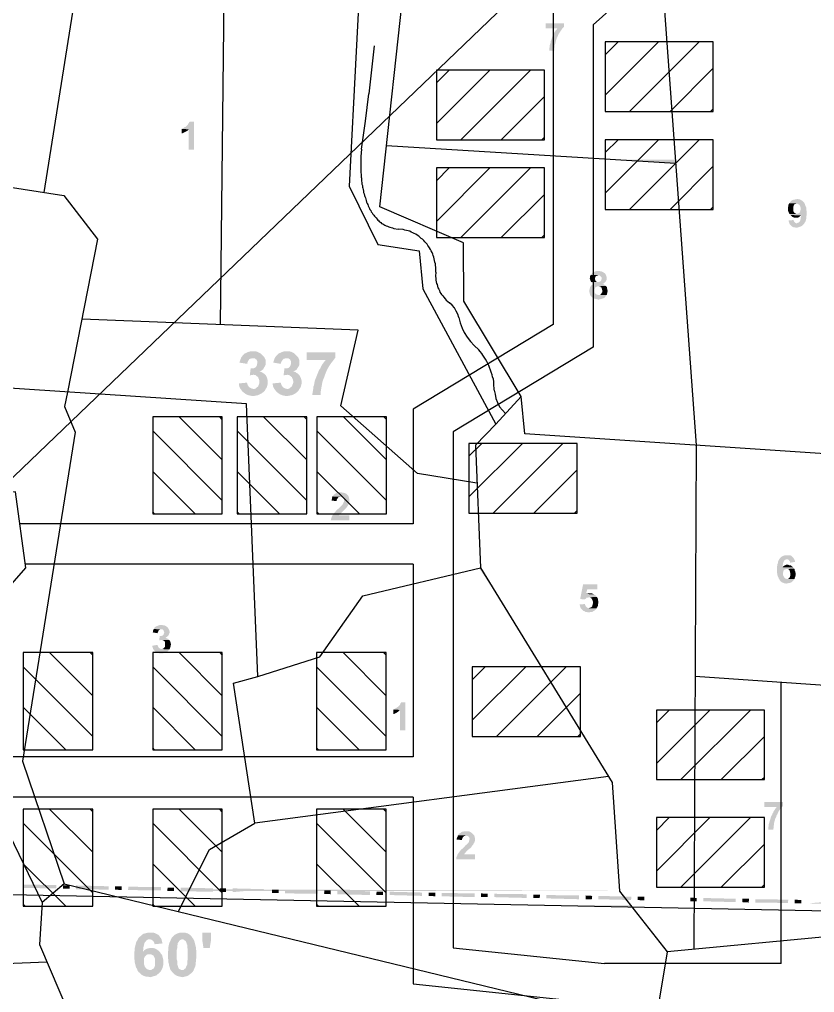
# Model space of a CAD drawing. Header units: metres. Extents: x 297 to 3998, y 336 to 1712.
# Drawn here: x 3133.6 to 3272.2, y 687.2 to 856.9 of the extents above; entities that cross this region are included whole.
import ezdxf

# ---------------------------------------------------------------- set-up
doc = ezdxf.new("R2010")
doc.units = ezdxf.units.M
doc.header["$MEASUREMENT"] = 0

msp = doc.modelspace()

# ---------------------------------------------------------------- hatches: boundary and pattern name
at = {"linetype": 'Continuous'}
for points in [[(3228.537, 856.28), (3225.337, 856.28), (3225.337, 855.407), (3227.446, 855.407), (3227.373, 855.334), (3227.228, 855.116), (3227.083, 854.971), (3226.937, 854.753), (3226.792, 854.535), (3226.719, 854.316), (3226.574, 854.025), (3226.501, 853.807), (3226.428, 853.589), (3226.355, 853.371), (3226.21, 853.08), (3226.21, 852.862), (3226.137, 852.644), (3226.064, 852.353), (3226.064, 852.135), (3225.992, 851.917), (3225.992, 851.626), (3225.992, 851.48), (3226.864, 851.48), (3226.864, 851.626), (3226.864, 851.917), (3226.937, 852.135), (3226.937, 852.426), (3227.01, 852.644), (3227.083, 852.935), (3227.155, 853.226), (3227.228, 853.444), (3227.301, 853.735), (3227.446, 853.953), (3227.519, 854.171), (3227.664, 854.462), (3227.81, 854.68), (3227.955, 854.898), (3228.101, 855.116), (3228.246, 855.334), (3228.464, 855.553), (3228.537, 855.625)], [(3164.068, 839.081), (3163.268, 839.081), (3163.123, 838.863), (3163.05, 838.718), (3162.905, 838.5), (3162.759, 838.354), (3162.614, 838.209), (3162.396, 838.136), (3162.178, 837.991), (3162.032, 837.918), (3161.887, 837.845), (3163.123, 837.772), (3163.123, 834.209), (3164.068, 834.209)], [(3161.887, 837.845), (3161.887, 837.045), (3161.959, 837.045), (3162.25, 837.191), (3162.541, 837.336), (3162.832, 837.481), (3163.05, 837.7), (3163.123, 837.772)], [(3238.136, 832.5), (3248.027, 832.5), (3248.027, 831.845)], [(3267.807, 824.864), (3267.734, 824.718), (3267.662, 824.573), (3267.662, 824.355), (3267.589, 824.137), (3267.589, 823.918), (3267.589, 823.7), (3267.662, 823.482), (3267.734, 823.264), (3267.807, 823.119), (3267.88, 822.973), (3269.189, 823.046), (3269.116, 823.046), (3268.898, 823.119), (3268.68, 823.264), (3268.534, 823.555), (3268.534, 823.918), (3268.534, 824.209), (3268.607, 824.5), (3268.752, 824.718), (3268.971, 824.791), (3269.116, 824.864)], [(3269.189, 825.591), (3269.116, 825.591), (3268.752, 825.518), (3268.389, 825.446), (3268.098, 825.227), (3267.88, 824.937), (3267.807, 824.864), (3269.116, 824.864), (3269.407, 824.718), (3269.625, 824.573), (3269.771, 824.282), (3269.843, 823.918), (3269.771, 823.628), (3269.698, 823.337), (3269.48, 823.119), (3269.189, 823.046), (3267.88, 822.973), (3267.952, 822.9), (3268.025, 822.828), (3269.916, 822.755), (3269.916, 822.682), (3269.843, 822.464), (3269.843, 822.319), (3269.771, 821.955), (3269.698, 821.737), (3269.552, 821.591), (3269.48, 821.519), (3269.261, 821.446), (3269.116, 821.373), (3270.425, 821.3), (3270.498, 821.446), (3270.643, 821.664), (3270.716, 821.882), (3270.789, 822.173), (3270.789, 822.464), (3270.861, 822.828), (3270.861, 823.119), (3270.861, 823.482), (3270.789, 823.846), (3270.789, 824.137), (3270.643, 824.428), (3270.57, 824.718), (3270.425, 825.009), (3270.207, 825.227), (3269.989, 825.373), (3269.771, 825.518), (3269.407, 825.591), (3269.334, 825.591)], [(3268.607, 821.955), (3267.734, 821.882), (3267.734, 821.737), (3267.807, 821.519), (3267.88, 821.3), (3268.025, 821.082), (3268.171, 820.937), (3268.462, 820.719), (3268.898, 820.646), (3269.116, 820.646), (3269.261, 820.646), (3269.48, 820.719), (3269.698, 820.791), (3269.916, 820.864), (3270.061, 820.937), (3270.207, 821.082), (3270.352, 821.228), (3270.425, 821.3), (3269.116, 821.373), (3268.898, 821.446), (3268.68, 821.664), (3268.607, 821.81)], [(3268.025, 822.828), (3268.098, 822.755), (3268.243, 822.609), (3268.462, 822.464), (3268.68, 822.391), (3268.898, 822.391), (3269.189, 822.391), (3269.407, 822.391), (3269.625, 822.537), (3269.771, 822.682), (3269.916, 822.755)], [(3234.573, 813.083), (3234.428, 813.083), (3234.064, 813.01), (3233.7, 812.865), (3233.482, 812.719), (3233.264, 812.428), (3233.191, 812.356), (3234.573, 812.356), (3234.791, 812.283), (3234.937, 812.137), (3235.082, 811.992), (3235.155, 811.774), (3235.082, 811.556), (3235.009, 811.338), (3234.791, 811.192), (3234.573, 811.119), (3233.337, 811.119), (3233.409, 811.047), (3233.555, 810.901), (3233.628, 810.828), (3233.773, 810.828), (3233.628, 810.756), (3233.482, 810.683), (3233.264, 810.465), (3233.119, 810.247), (3233.046, 809.956), (3232.973, 809.665), (3232.973, 809.447), (3233.046, 809.156), (3233.119, 808.865), (3233.264, 808.647), (3233.409, 808.501), (3233.482, 808.429), (3233.7, 808.283), (3233.991, 808.21), (3234.282, 808.138), (3234.573, 808.065), (3234.864, 808.138), (3235.155, 808.21), (3235.373, 808.283), (3235.664, 808.429), (3235.737, 808.501), (3235.809, 808.647), (3235.882, 808.72), (3235.955, 808.865), (3234.573, 808.865), (3234.282, 808.938), (3234.064, 809.083), (3233.918, 809.301), (3233.918, 809.519), (3233.918, 809.665), (3233.918, 809.883), (3233.991, 810.174), (3234.209, 810.319), (3234.428, 810.392), (3234.573, 810.392), (3235.882, 810.465), (3235.737, 810.538), (3235.664, 810.61), (3235.591, 810.683), (3235.446, 810.756), (3235.3, 810.828), (3235.446, 810.828), (3235.591, 810.974), (3235.737, 811.119), (3235.955, 811.41), (3236.027, 811.774), (3235.955, 812.137), (3235.809, 812.501), (3235.591, 812.719), (3235.227, 812.937), (3235.009, 813.01), (3234.864, 813.01), (3234.718, 813.083)], [(3233.191, 812.356), (3233.119, 812.21), (3233.119, 811.992), (3233.046, 811.774), (3233.119, 811.556), (3233.191, 811.338), (3233.264, 811.192), (3233.337, 811.119), (3234.573, 811.119), (3234.428, 811.119), (3234.209, 811.192), (3234.064, 811.338), (3233.991, 811.556), (3233.991, 811.701), (3233.991, 811.919), (3234.064, 812.137), (3234.209, 812.21), (3234.428, 812.283), (3234.573, 812.356)], [(3235.882, 810.465), (3234.573, 810.392), (3234.864, 810.319), (3235.082, 810.174), (3235.155, 809.956), (3235.227, 809.665), (3235.227, 809.374), (3235.082, 809.156), (3234.937, 808.938), (3234.718, 808.865), (3234.573, 808.865), (3235.955, 808.865), (3236.027, 808.938), (3236.1, 809.229), (3236.173, 809.592), (3236.1, 809.883), (3236.027, 810.247), (3235.955, 810.319)], [(3172.25, 797.884), (3172.105, 797.52), (3172.032, 797.302), (3171.959, 797.084), (3173.341, 796.866), (3173.341, 797.084), (3173.486, 797.375), (3173.632, 797.593), (3173.777, 797.738), (3174.068, 797.811), (3174.286, 797.811)], [(3174.359, 799.047), (3174.213, 799.047), (3173.923, 799.047), (3173.632, 798.975), (3173.414, 798.902), (3173.123, 798.757), (3172.904, 798.684), (3172.686, 798.466), (3172.541, 798.32), (3172.323, 798.029), (3172.25, 797.884), (3174.286, 797.811), (3174.504, 797.811), (3174.65, 797.811), (3174.941, 797.593), (3175.086, 797.302), (3175.086, 797.011), (3175.013, 796.648), (3174.868, 796.357), (3174.723, 796.211), (3174.577, 796.139), (3174.359, 796.066), (3174.141, 796.066), (3173.923, 796.066), (3173.777, 794.83), (3173.995, 794.902), (3174.213, 794.902), (3174.432, 794.975), (3176.395, 795.048), (3176.25, 795.193), (3176.032, 795.266), (3175.886, 795.411), (3175.668, 795.484), (3175.45, 795.484), (3175.522, 795.557), (3175.813, 795.702), (3176.104, 795.92), (3176.25, 796.211), (3176.395, 796.429), (3176.541, 796.72), (3176.541, 797.011), (3176.541, 797.229), (3176.541, 797.52), (3176.395, 797.811), (3176.322, 798.029), (3176.104, 798.248), (3175.886, 798.466), (3175.668, 798.684), (3175.377, 798.829), (3175.086, 798.975), (3174.795, 799.047), (3174.504, 799.047)], [(3178.14, 797.884), (3177.995, 797.52), (3177.922, 797.302), (3177.85, 797.084), (3179.231, 796.866), (3179.231, 797.084), (3179.377, 797.375), (3179.522, 797.593), (3179.668, 797.738), (3179.959, 797.811), (3180.177, 797.811)], [(3180.249, 799.047), (3180.104, 799.047), (3179.813, 799.047), (3179.522, 798.975), (3179.304, 798.902), (3179.013, 798.757), (3178.795, 798.684), (3178.577, 798.466), (3178.431, 798.32), (3178.213, 798.029), (3178.14, 797.884), (3180.177, 797.811), (3180.395, 797.811), (3180.54, 797.811), (3180.831, 797.593), (3180.977, 797.302), (3180.977, 797.011), (3180.904, 796.648), (3180.758, 796.357), (3180.613, 796.211), (3180.468, 796.139), (3180.249, 796.066), (3180.031, 796.066), (3179.813, 796.066), (3179.668, 794.83), (3179.886, 794.902), (3180.104, 794.902), (3180.322, 794.975), (3182.286, 795.048), (3182.14, 795.193), (3181.922, 795.266), (3181.777, 795.411), (3181.558, 795.484), (3181.34, 795.484), (3181.413, 795.557), (3181.704, 795.702), (3181.995, 795.92), (3182.14, 796.211), (3182.286, 796.429), (3182.431, 796.72), (3182.431, 797.011), (3182.431, 797.229), (3182.431, 797.52), (3182.286, 797.811), (3182.213, 798.029), (3181.995, 798.248), (3181.777, 798.466), (3181.558, 798.684), (3181.268, 798.829), (3180.977, 798.975), (3180.686, 799.047), (3180.395, 799.047)], [(3188.685, 798.902), (3183.667, 798.902), (3183.667, 797.52), (3187.013, 797.52), (3186.867, 797.375), (3186.649, 797.084), (3186.431, 796.793), (3186.213, 796.429), (3186.067, 796.066), (3185.849, 795.775), (3185.704, 795.411), (3185.558, 795.048), (3185.413, 794.684), (3185.267, 794.321), (3185.122, 793.957), (3185.049, 793.593), (3184.976, 793.157), (3184.831, 792.793), (3184.831, 792.43), (3184.758, 791.993), (3184.685, 791.63), (3184.685, 791.412), (3186.14, 791.412), (3186.14, 791.63), (3186.14, 791.993), (3186.213, 792.43), (3186.285, 792.866), (3186.358, 793.23), (3186.431, 793.666), (3186.576, 794.102), (3186.722, 794.466), (3186.867, 794.902), (3187.013, 795.266), (3187.158, 795.63), (3187.376, 796.066), (3187.594, 796.429), (3187.813, 796.793), (3188.031, 797.084), (3188.322, 797.448), (3188.54, 797.738), (3188.685, 797.884)], [(3176.395, 795.048), (3174.432, 794.975), (3174.65, 794.902), (3174.795, 794.902), (3174.941, 794.757), (3175.232, 794.539), (3175.304, 794.321), (3175.377, 794.175), (3175.45, 793.957), (3175.45, 793.739), (3175.45, 793.521), (3175.377, 793.302), (3175.304, 793.157), (3175.232, 792.939), (3174.941, 792.721), (3174.795, 792.575), (3174.577, 792.502), (3174.359, 792.502), (3176.468, 792.357), (3176.613, 792.575), (3176.759, 792.793), (3176.831, 793.084), (3176.904, 793.375), (3176.904, 793.666), (3176.904, 793.957), (3176.831, 794.248), (3176.759, 794.466), (3176.613, 794.757), (3176.541, 794.902)], [(3182.286, 795.048), (3180.322, 794.975), (3180.54, 794.902), (3180.686, 794.902), (3180.831, 794.757), (3181.122, 794.539), (3181.195, 794.321), (3181.268, 794.175), (3181.34, 793.957), (3181.34, 793.739), (3181.34, 793.521), (3181.268, 793.302), (3181.195, 793.157), (3181.122, 792.939), (3180.831, 792.721), (3180.686, 792.575), (3180.468, 792.502), (3180.249, 792.502), (3182.358, 792.357), (3182.504, 792.575), (3182.649, 792.793), (3182.722, 793.084), (3182.795, 793.375), (3182.795, 793.666), (3182.795, 793.957), (3182.722, 794.248), (3182.649, 794.466), (3182.504, 794.757), (3182.431, 794.902)], [(3173.268, 793.593), (3171.886, 793.448), (3171.886, 793.302), (3171.959, 792.866), (3172.105, 792.575), (3172.323, 792.284), (3172.541, 791.993), (3172.832, 791.775), (3173.123, 791.557), (3173.486, 791.412), (3173.777, 791.339), (3174.141, 791.266), (3174.504, 791.266), (3174.868, 791.339), (3175.232, 791.412), (3175.522, 791.557), (3175.813, 791.703), (3176.104, 791.921), (3176.395, 792.212), (3176.468, 792.357), (3174.359, 792.502), (3174.068, 792.575), (3173.777, 792.721), (3173.559, 792.939), (3173.414, 793.157), (3173.341, 793.375)], [(3179.159, 793.593), (3177.777, 793.448), (3177.777, 793.302), (3177.85, 792.866), (3177.995, 792.575), (3178.213, 792.284), (3178.431, 791.993), (3178.722, 791.775), (3179.013, 791.557), (3179.377, 791.412), (3179.668, 791.339), (3180.031, 791.266), (3180.395, 791.266), (3180.758, 791.339), (3181.122, 791.412), (3181.413, 791.557), (3181.704, 791.703), (3181.995, 791.921), (3182.286, 792.212), (3182.358, 792.357), (3180.249, 792.502), (3179.959, 792.575), (3179.668, 792.721), (3179.449, 792.939), (3179.304, 793.157), (3179.231, 793.375)], [(3189.631, 774.467), (3189.34, 774.467), (3189.194, 774.395), (3189.122, 774.395), (3188.976, 774.322), (3188.831, 774.322), (3188.758, 774.249), (3188.612, 774.176), (3188.54, 774.104), (3188.467, 774.104), (3188.394, 773.958), (3188.322, 773.886), (3188.249, 773.813), (3188.176, 773.74), (3189.558, 773.667), (3189.703, 773.667), (3189.994, 773.522), (3190.212, 773.376), (3190.212, 773.086), (3190.212, 772.867), (3190.067, 772.577), (3189.921, 772.286), (3189.703, 772.067), (3189.558, 771.922), (3189.412, 771.777), (3189.267, 771.631), (3189.049, 771.486), (3188.831, 771.268), (3188.685, 771.049), (3188.467, 770.831), (3188.322, 770.613), (3188.176, 770.395), (3188.031, 770.104), (3187.958, 769.813), (3187.885, 769.595), (3191.158, 769.595), (3191.158, 770.468), (3189.267, 770.468), (3189.34, 770.468), (3189.412, 770.613), (3189.631, 770.758), (3189.849, 770.977), (3190.067, 771.195), (3190.285, 771.413), (3190.503, 771.631), (3190.721, 771.922), (3190.867, 772.14), (3191.012, 772.358), (3191.085, 772.504), (3191.085, 772.577), (3191.158, 772.867), (3191.158, 773.158), (3191.085, 773.449), (3191.012, 773.74), (3190.867, 773.958), (3190.649, 774.176), (3190.358, 774.322), (3190.067, 774.395), (3189.921, 774.395), (3189.776, 774.467)], [(3188.176, 773.74), (3188.103, 773.449), (3188.103, 773.304), (3188.031, 773.158), (3188.031, 773.013), (3188.903, 772.94), (3188.903, 773.013), (3188.976, 773.231), (3189.122, 773.449), (3189.194, 773.595), (3189.485, 773.667), (3189.558, 773.667)], [(3266.134, 762.832), (3266.062, 762.759), (3265.989, 762.614), (3265.844, 762.323), (3265.844, 762.105), (3265.771, 761.959), (3265.771, 761.741), (3265.698, 761.523), (3265.698, 761.305), (3265.698, 761.086), (3265.698, 760.868), (3265.698, 760.577), (3265.698, 760.359), (3265.771, 760.214), (3265.771, 759.996), (3265.844, 759.777), (3265.989, 759.487), (3265.989, 759.414), (3266.062, 759.341), (3266.28, 758.977), (3266.571, 758.759), (3266.934, 758.614), (3267.298, 758.541), (3267.662, 758.614), (3268.025, 758.687), (3268.316, 758.832), (3268.607, 759.123), (3268.68, 759.196), (3268.752, 759.341), (3267.443, 759.341), (3267.153, 759.414), (3266.934, 759.632), (3266.789, 759.923), (3266.716, 760.214), (3266.789, 760.577), (3266.862, 760.868), (3267.08, 761.014), (3267.371, 761.086), (3268.68, 761.159), (3268.607, 761.305), (3268.534, 761.377), (3266.643, 761.377), (3266.643, 761.523), (3266.716, 761.886), (3266.789, 762.25), (3266.934, 762.541), (3267.08, 762.686), (3267.298, 762.759), (3267.443, 762.759)], [(3267.443, 763.486), (3267.08, 763.486), (3266.716, 763.341), (3266.425, 763.195), (3266.134, 762.904), (3266.134, 762.832), (3267.443, 762.759), (3267.589, 762.759), (3267.734, 762.686), (3267.807, 762.541), (3267.952, 762.395), (3267.952, 762.177), (3268.825, 762.323), (3268.825, 762.468), (3268.68, 762.832), (3268.462, 763.123), (3268.171, 763.414), (3267.952, 763.486), (3267.734, 763.486), (3267.589, 763.486)], [(3213.702, 761.305), (3213.993, 761.305), (3216.974, 756.432)], [(3267.516, 761.814), (3267.443, 761.814), (3267.298, 761.814), (3267.08, 761.741), (3266.862, 761.595), (3266.716, 761.523), (3266.643, 761.377), (3268.534, 761.377), (3268.462, 761.45), (3268.316, 761.523), (3268.171, 761.668), (3268.025, 761.741), (3267.807, 761.741), (3267.662, 761.814)], [(3268.68, 761.159), (3267.371, 761.086), (3267.662, 761.086), (3267.88, 760.868), (3267.952, 760.577), (3268.025, 760.286), (3268.025, 759.996), (3267.952, 759.705), (3267.807, 759.487), (3267.589, 759.341), (3267.443, 759.341), (3268.752, 759.341), (3268.752, 759.414), (3268.898, 759.777), (3268.971, 760.214), (3268.898, 760.577), (3268.752, 760.941), (3268.752, 761.086)], [(3234.355, 758.396), (3231.882, 758.396), (3231.373, 755.85), (3232.173, 755.778), (3232.391, 755.923), (3232.464, 756.069), (3232.609, 756.069), (3232.9, 756.141), (3234.282, 756.214), (3234.209, 756.287), (3234.137, 756.432), (3233.991, 756.505), (3233.918, 756.578), (3233.773, 756.65), (3232.391, 756.723), (3232.609, 757.523), (3234.355, 757.523)], [(3233.046, 756.869), (3232.973, 756.869), (3232.828, 756.869), (3232.682, 756.796), (3232.537, 756.796), (3232.391, 756.723), (3233.773, 756.65), (3233.7, 756.723), (3233.555, 756.796), (3233.482, 756.796), (3233.337, 756.869), (3233.191, 756.869)], [(3234.282, 756.214), (3232.9, 756.141), (3232.973, 756.141), (3233.264, 756.069), (3233.409, 755.85), (3233.555, 755.56), (3233.628, 755.269), (3233.555, 754.905), (3233.482, 754.614), (3233.264, 754.396), (3233.046, 754.323), (3232.9, 754.251), (3234.282, 754.251), (3234.282, 754.323), (3234.428, 754.541), (3234.5, 754.76), (3234.5, 754.978), (3234.573, 755.196), (3234.573, 755.414), (3234.5, 755.632), (3234.5, 755.778), (3234.428, 755.996), (3234.355, 756.141)], [(3232.246, 754.978), (3231.3, 754.905), (3231.3, 754.832), (3231.373, 754.541), (3231.446, 754.323), (3231.591, 754.105), (3231.737, 753.96), (3231.882, 753.814), (3232.1, 753.741), (3232.319, 753.596), (3232.537, 753.596), (3232.755, 753.523), (3232.973, 753.523), (3233.191, 753.596), (3233.482, 753.596), (3233.7, 753.741), (3233.846, 753.814), (3234.064, 753.96), (3234.209, 754.178), (3234.282, 754.251), (3232.9, 754.251), (3232.682, 754.323), (3232.537, 754.396), (3232.391, 754.541), (3232.319, 754.687), (3232.246, 754.832)], [(3157.051, 750.614), (3156.978, 750.469), (3156.906, 750.324), (3156.906, 750.178), (3156.833, 750.033), (3157.706, 749.887), (3157.706, 749.96), (3157.778, 750.105), (3157.851, 750.324), (3157.996, 750.469), (3158.142, 750.542), (3158.36, 750.542)], [(3158.36, 751.342), (3158.287, 751.342), (3157.924, 751.269), (3157.56, 751.123), (3157.269, 750.978), (3157.051, 750.687), (3157.051, 750.614), (3158.36, 750.542), (3158.578, 750.542), (3158.724, 750.396), (3158.796, 750.178), (3158.869, 749.96), (3158.796, 749.814), (3158.724, 749.596), (3158.505, 749.451), (3158.215, 749.378), (3158.069, 749.378), (3157.996, 748.651), (3158.142, 748.651), (3158.287, 748.724), (3158.433, 748.724), (3159.669, 748.724), (3159.451, 748.942), (3159.378, 748.942), (3159.233, 749.015), (3159.087, 749.087), (3159.305, 749.233), (3159.451, 749.378), (3159.596, 749.524), (3159.669, 749.669), (3159.814, 750.033), (3159.742, 750.396), (3159.596, 750.687), (3159.378, 750.978), (3159.015, 751.196), (3158.796, 751.269), (3158.651, 751.269), (3158.505, 751.342)], [(3159.669, 748.724), (3158.433, 748.724), (3158.505, 748.724), (3158.651, 748.651), (3158.796, 748.578), (3158.942, 748.433), (3159.015, 748.287), (3159.015, 748.069), (3159.015, 747.778), (3159.015, 747.56), (3158.942, 747.415), (3158.796, 747.342), (3158.651, 747.196), (3158.505, 747.124), (3158.36, 747.124), (3159.742, 747.051), (3159.814, 747.124), (3159.96, 747.56), (3160.033, 747.924), (3159.96, 748.287), (3159.887, 748.505), (3159.742, 748.651)], [(3157.706, 747.851), (3156.76, 747.706), (3156.76, 747.633), (3156.833, 747.415), (3156.906, 747.196), (3157.051, 746.978), (3157.196, 746.833), (3157.342, 746.687), (3157.56, 746.542), (3157.778, 746.469), (3157.996, 746.397), (3158.215, 746.397), (3158.433, 746.397), (3158.651, 746.397), (3158.869, 746.469), (3159.087, 746.542), (3159.305, 746.615), (3159.524, 746.76), (3159.669, 746.978), (3159.742, 747.051), (3158.36, 747.124), (3158.142, 747.196), (3157.996, 747.269), (3157.851, 747.415), (3157.778, 747.56), (3157.706, 747.706)], [(3200.903, 737.815), (3200.175, 737.815), (3200.03, 737.597), (3199.957, 737.379), (3199.812, 737.234), (3199.666, 737.088), (3199.448, 736.943), (3199.303, 736.87), (3199.084, 736.724), (3198.939, 736.652), (3198.794, 736.579), (3199.957, 736.506), (3199.957, 732.943), (3200.903, 732.943)], [(3198.794, 736.579), (3198.794, 735.779), (3198.866, 735.779), (3199.157, 735.925), (3199.448, 736.07), (3199.666, 736.215), (3199.884, 736.434), (3199.957, 736.506)], [(3266.716, 720.435), (3263.516, 720.435), (3263.516, 719.562), (3265.625, 719.562), (3265.553, 719.489), (3265.407, 719.271), (3265.262, 719.053), (3265.116, 718.835), (3265.044, 718.617), (3264.898, 718.398), (3264.825, 718.18), (3264.68, 717.962), (3264.607, 717.744), (3264.535, 717.453), (3264.462, 717.235), (3264.389, 717.017), (3264.316, 716.726), (3264.244, 716.508), (3264.244, 716.217), (3264.171, 715.999), (3264.171, 715.78), (3264.171, 715.635), (3265.044, 715.635), (3265.044, 715.708), (3265.116, 715.999), (3265.116, 716.29), (3265.189, 716.508), (3265.189, 716.799), (3265.262, 717.089), (3265.334, 717.308), (3265.407, 717.599), (3265.553, 717.817), (3265.625, 718.108), (3265.771, 718.326), (3265.844, 718.544), (3265.989, 718.835), (3266.134, 719.053), (3266.28, 719.271), (3266.498, 719.489), (3266.643, 719.635), (3266.716, 719.78)], [(3211.447, 715.344), (3211.229, 715.344), (3210.938, 715.271), (3210.793, 715.271), (3210.72, 715.199), (3210.647, 715.199), (3210.502, 715.053), (3210.356, 714.981), (3210.211, 714.908), (3210.211, 714.835), (3210.138, 714.69), (3210.066, 714.617), (3211.447, 714.617), (3211.593, 714.544), (3211.884, 714.471), (3212.029, 714.253), (3212.102, 714.035), (3212.029, 713.744), (3211.956, 713.453), (3211.811, 713.235), (3211.593, 713.017), (3211.375, 712.872), (3211.156, 712.581), (3210.938, 712.363), (3210.72, 712.217), (3210.502, 711.999), (3210.356, 711.781), (3210.138, 711.49), (3209.993, 711.272), (3209.92, 711.054), (3209.775, 710.763), (3209.775, 710.472), (3213.047, 710.472), (3213.047, 711.344), (3211.156, 711.344), (3211.156, 711.417), (3211.302, 711.49), (3211.447, 711.708), (3211.665, 711.926), (3211.884, 712.144), (3212.174, 712.363), (3212.393, 712.581), (3212.538, 712.799), (3212.756, 713.017), (3212.829, 713.308), (3212.902, 713.381), (3212.974, 713.453), (3213.047, 713.817), (3213.047, 714.108), (3212.974, 714.399), (3212.902, 714.617), (3212.684, 714.835), (3212.465, 715.053), (3212.247, 715.199), (3211.956, 715.344), (3211.811, 715.344), (3211.665, 715.344)], [(3210.066, 714.617), (3209.993, 714.326), (3209.92, 714.253), (3209.847, 714.035), (3209.847, 713.89), (3210.793, 713.817), (3210.793, 713.962), (3210.865, 714.181), (3210.938, 714.326), (3211.084, 714.471), (3211.302, 714.544), (3211.447, 714.617)], [(3140.034, 705.963), (3134.362, 705.454), (3134.362, 706.036)], [(3140.034, 705.381), (3140.034, 705.963), (3134.362, 705.454)], [(3142.361, 705.308), (3142.361, 705.89), (3141.198, 705.308)], [(3142.361, 705.89), (3141.198, 705.308), (3141.198, 705.89)], [(3149.197, 705.745), (3143.452, 705.236), (3143.452, 705.89)], [(3149.197, 705.163), (3149.197, 705.745), (3143.452, 705.236)], [(3151.451, 705.09), (3151.451, 705.745), (3150.288, 705.163)], [(3151.451, 705.745), (3150.288, 705.163), (3150.288, 705.745)], [(3158.287, 705.599), (3152.542, 705.09), (3152.615, 705.672)], [(3158.287, 705.018), (3158.287, 705.599), (3152.542, 705.09)], [(3160.542, 704.945), (3160.542, 705.527), (3159.378, 704.945)], [(3160.542, 705.527), (3159.378, 704.945), (3159.451, 705.527)], [(3167.378, 705.381), (3161.705, 704.872), (3161.705, 705.527)], [(3167.378, 704.799), (3167.378, 705.381), (3161.705, 704.872)], [(3163.232, 705.236), (3163.087, 704.945), (3238.209, 704.945)], [(3169.632, 704.727), (3169.632, 705.381), (3168.541, 704.799)], [(3169.632, 705.381), (3168.541, 704.799), (3168.541, 705.381)], [(3176.468, 705.236), (3170.796, 704.727), (3170.796, 705.381)], [(3178.795, 704.581), (3178.795, 705.163), (3177.631, 704.581)], [(3178.795, 705.163), (3177.631, 704.581), (3177.631, 705.163)], [(3185.631, 705.018), (3179.886, 704.509), (3179.959, 705.163)], [(3185.631, 704.436), (3185.631, 705.018), (3179.886, 704.509)], [(3187.885, 704.363), (3187.885, 705.018), (3186.722, 704.436)], [(3187.885, 705.018), (3186.722, 704.436), (3186.794, 705.018)], [(3194.721, 704.872), (3189.049, 704.363), (3189.049, 705.018)], [(3194.721, 704.218), (3194.721, 704.872), (3189.049, 704.363)], [(3196.976, 704.218), (3196.976, 704.799), (3195.812, 704.218)], [(3196.976, 704.799), (3195.812, 704.218), (3195.885, 704.799)], [(3203.811, 704.654), (3198.139, 704.218), (3198.139, 704.799)], [(3203.811, 704.072), (3203.811, 704.654), (3198.139, 704.218)], [(3206.139, 703.999), (3206.139, 704.654), (3204.975, 704.072)], [(3206.139, 704.654), (3204.975, 704.072), (3204.975, 704.654)], [(3212.974, 704.509), (3207.229, 703.999), (3207.229, 704.581)], [(3212.974, 703.854), (3212.974, 704.509), (3207.229, 703.999)], [(3215.229, 704.436), (3214.065, 703.854), (3214.065, 704.509)], [(3215.229, 703.854), (3215.229, 704.436), (3214.065, 703.854)], [(3222.065, 704.363), (3216.392, 703.854), (3216.392, 704.436)], [(3222.065, 703.709), (3222.065, 704.363), (3216.392, 703.854)], [(3238.355, 704.872), (3238.136, 704.799), (3246.718, 694.4)], [(3238.136, 704.799), (3246.718, 694.4), (3246.499, 694.255)], [(3224.319, 703.709), (3224.392, 704.29), (3223.228, 703.709)], [(3224.392, 704.29), (3223.228, 703.709), (3223.228, 704.29)], [(3231.155, 704.145), (3225.483, 703.636), (3225.483, 704.218)], [(3231.155, 703.49), (3231.155, 704.145), (3225.483, 703.636)], [(3233.482, 704.072), (3232.319, 703.49), (3232.319, 704.145)], [(3233.409, 703.49), (3233.482, 704.072), (3232.319, 703.49)], [(3240.318, 703.927), (3234.573, 703.49), (3234.573, 704.072)], [(3240.245, 703.345), (3240.318, 703.927), (3234.573, 703.49)], [(3242.572, 703.272), (3242.572, 703.927), (3241.409, 703.345)], [(3242.572, 703.927), (3241.409, 703.345), (3241.409, 703.927)], [(3251.663, 703.709), (3250.572, 703.127), (3250.572, 703.781)], [(3251.663, 703.127), (3251.663, 703.709), (3250.572, 703.127)], [(3258.499, 703.563), (3252.826, 703.127), (3252.826, 703.709)], [(3258.499, 702.981), (3258.499, 703.563), (3252.826, 703.127)], [(3260.753, 702.909), (3260.826, 703.563), (3259.662, 702.981)], [(3260.826, 703.563), (3259.662, 702.981), (3259.662, 703.563)], [(3267.662, 703.418), (3261.917, 702.909), (3261.917, 703.49)], [(3267.589, 702.836), (3267.662, 703.418), (3261.917, 702.909)], [(3269.916, 703.345), (3268.752, 702.763), (3268.752, 703.418)], [(3269.916, 702.763), (3269.916, 703.345), (3268.752, 702.763)], [(3276.752, 702.618), (3276.752, 703.2), (3271.007, 702.763)], [(3228.973, 702.4), (3240.245, 702.4), (3240.391, 702.109)], [(3156.397, 697.673), (3156.106, 697.673), (3155.815, 697.6), (3155.524, 697.527), (3155.233, 697.454), (3155.015, 697.309), (3154.797, 697.091), (3154.578, 696.945), (3154.36, 696.727), (3154.288, 696.582), (3156.324, 696.509), (3156.615, 696.436), (3156.833, 696.291), (3156.978, 696.145), (3157.124, 695.855), (3157.196, 695.636), (3158.578, 695.782), (3158.505, 696), (3158.433, 696.291), (3158.36, 696.582), (3158.142, 696.873), (3157.996, 697.091), (3157.778, 697.309), (3157.487, 697.454), (3157.196, 697.6), (3156.833, 697.673), (3156.687, 697.673)], [(3161.996, 697.673), (3161.851, 697.673), (3161.633, 697.673), (3161.414, 697.6), (3161.196, 697.527), (3160.905, 697.382), (3160.614, 697.236), (3160.324, 696.945), (3160.105, 696.655), (3159.96, 696.291), (3159.814, 696), (3159.669, 695.564), (3159.596, 695.2), (3159.596, 694.764), (3159.524, 694.327), (3159.524, 693.964), (3159.524, 693.527), (3159.524, 693.164), (3159.596, 692.8), (3159.596, 692.437), (3159.669, 692.218), (3159.669, 692), (3159.814, 691.637), (3159.887, 691.273), (3160.105, 690.982), (3160.324, 690.691), (3160.542, 690.473), (3160.833, 690.255), (3161.123, 690.11), (3161.414, 690.037), (3161.705, 689.964), (3161.996, 689.891), (3162.36, 689.964), (3162.651, 690.037), (3162.942, 690.11), (3163.232, 690.328), (3163.523, 690.546), (3163.741, 690.764), (3163.887, 690.909), (3163.96, 691.055), (3161.996, 691.128), (3161.923, 691.128), (3161.705, 691.2), (3161.56, 691.273), (3161.414, 691.346), (3161.269, 691.709), (3161.196, 692), (3161.123, 692.073), (3161.123, 692.218), (3161.123, 692.437), (3161.123, 692.728), (3161.051, 692.946), (3161.051, 693.237), (3161.051, 694.109), (3161.051, 694.4), (3161.051, 694.691), (3161.123, 694.982), (3161.123, 695.273), (3161.123, 695.418), (3161.196, 695.564), (3161.196, 695.782), (3161.342, 696), (3161.487, 696.218), (3161.633, 696.364), (3161.778, 696.436), (3161.996, 696.509), (3163.96, 696.509), (3163.887, 696.655), (3163.741, 696.8), (3163.596, 697.018), (3163.451, 697.164), (3163.305, 697.309), (3163.087, 697.454), (3162.942, 697.527), (3162.651, 697.6), (3162.432, 697.673), (3162.214, 697.673)], [(3165.705, 694.982), (3165.487, 696.364), (3165.487, 697.673), (3167.014, 697.673), (3167.014, 696.364), (3166.796, 694.982)], [(3154.288, 696.582), (3154.215, 696.436), (3154.142, 696.291), (3153.997, 696.073), (3153.924, 695.782), (3153.851, 695.491), (3153.779, 695.2), (3153.706, 694.909), (3153.706, 694.546), (3153.633, 694.182), (3153.633, 693.818), (3153.633, 693.527), (3153.633, 693.164), (3153.706, 692.8), (3153.706, 692.509), (3153.779, 692.218), (3153.851, 691.928), (3153.924, 691.637), (3154.069, 691.419), (3154.215, 691.055), (3154.36, 690.837), (3154.578, 690.619), (3154.797, 690.4), (3155.015, 690.255), (3155.306, 690.11), (3155.524, 690.037), (3155.815, 689.964), (3156.106, 689.964), (3156.397, 689.891), (3156.687, 689.964), (3156.906, 690.037), (3157.196, 690.11), (3157.487, 690.182), (3157.706, 690.4), (3157.924, 690.546), (3158.142, 690.764), (3158.287, 690.909), (3158.36, 691.128), (3156.324, 691.128), (3156.106, 691.2), (3155.887, 691.273), (3155.742, 691.419), (3155.597, 691.564), (3155.451, 691.782), (3155.378, 692), (3155.306, 692.291), (3155.306, 692.509), (3155.306, 692.8), (3155.306, 693.018), (3155.378, 693.309), (3155.524, 693.527), (3155.669, 693.673), (3155.815, 693.818), (3156.033, 693.891), (3156.324, 693.891), (3158.287, 693.964), (3158.215, 694.109), (3158.069, 694.327), (3155.16, 694.327), (3155.16, 694.546), (3155.233, 694.836), (3155.233, 695.127), (3155.306, 695.418), (3155.378, 695.709), (3155.451, 695.927), (3155.669, 696.145), (3155.815, 696.364), (3156.106, 696.509), (3156.324, 696.509)], [(3163.96, 696.509), (3161.996, 696.509), (3162.069, 696.509), (3162.287, 696.436), (3162.432, 696.291), (3162.578, 696.218), (3162.651, 696.073), (3162.723, 695.927), (3162.796, 695.636), (3162.869, 695.564), (3162.869, 695.418), (3162.869, 695.127), (3162.942, 694.836), (3162.942, 694.618), (3162.942, 694.327), (3162.942, 693.455), (3162.942, 693.237), (3162.942, 692.946), (3162.869, 692.655), (3162.869, 692.364), (3162.869, 692.146), (3162.869, 692.073), (3162.796, 691.928), (3162.723, 691.782), (3162.651, 691.637), (3162.578, 691.419), (3162.432, 691.346), (3162.36, 691.273), (3162.214, 691.128), (3161.996, 691.128), (3163.96, 691.055), (3164.032, 691.2), (3164.105, 691.419), (3164.251, 691.709), (3164.323, 692), (3164.323, 692.291), (3164.396, 692.655), (3164.396, 693.018), (3164.469, 693.309), (3164.469, 693.673), (3164.469, 694.037), (3164.469, 694.4), (3164.396, 694.764), (3164.396, 695.055), (3164.323, 695.346), (3164.251, 695.636), (3164.178, 695.927), (3164.105, 696.218), (3164.032, 696.364)], [(3156.469, 694.982), (3156.397, 694.982), (3156.033, 694.909), (3155.815, 694.836), (3155.524, 694.691), (3155.306, 694.546), (3155.16, 694.327), (3158.069, 694.327), (3157.996, 694.4), (3157.706, 694.618), (3157.487, 694.764), (3157.196, 694.909), (3156.906, 694.982), (3156.687, 694.982)], [(3158.287, 693.964), (3156.324, 693.891), (3156.469, 693.891), (3156.687, 693.818), (3156.978, 693.673), (3157.124, 693.382), (3157.269, 693.091), (3157.269, 692.728), (3157.269, 692.437), (3157.269, 692.073), (3157.196, 691.709), (3157.051, 691.419), (3156.76, 691.273), (3156.542, 691.128), (3156.324, 691.128), (3158.36, 691.128), (3158.433, 691.273), (3158.578, 691.564), (3158.651, 691.855), (3158.724, 692.146), (3158.724, 692.437), (3158.724, 692.728), (3158.651, 693.091), (3158.578, 693.382), (3158.505, 693.673), (3158.433, 693.818)]]:
    msp.add_hatch(color=0, dxfattribs=at).paths.add_polyline_path(points)
h = msp.add_hatch()
h.set_pattern_fill('ANSI31', color=2, scale=40, angle=180, style=0)
h.set_pattern_definition([(225, (9110.201, 1549.226), (3.535534, -3.535534), [])])
h.paths.add_polyline_path([(3254.581, 840.882), (3254.581, 853.022), (3235.733, 853.022), (3235.733, 840.882)])
h = msp.add_hatch()
h.set_pattern_fill('ANSI31', color=2, scale=40, angle=180, style=0)
h.set_pattern_definition([(225, (9080.784, 1544.31), (3.535534, -3.535534), [])])
h.paths.add_polyline_path([(3225.164, 835.965), (3225.164, 848.106), (3206.316, 848.106), (3206.316, 835.965)])
h = msp.add_hatch()
h.set_pattern_fill('ANSI31', color=2, scale=40, angle=180, style=0)
h.set_pattern_definition([(225, (9110.201, 1532.152), (3.535534, -3.535534), [])])
h.paths.add_polyline_path([(3254.581, 823.808), (3254.581, 835.948), (3235.733, 835.948), (3235.733, 823.808)])
h = msp.add_hatch()
h.set_pattern_fill('ANSI31', color=2, scale=40, angle=180, style=0)
h.set_pattern_definition([(225, (9080.784, 1527.236), (3.535534, -3.535534), [])])
h.paths.add_polyline_path([(3225.164, 818.891), (3225.164, 831.032), (3206.316, 831.032), (3206.316, 818.891)])
h = msp.add_hatch()
h.set_pattern_fill('ANSI31', color=2, scale=40, angle=270, style=0)
h.set_pattern_definition([(315, (2460.6427, 6643.252), (3.535534, 3.535534), [])])
h.paths.add_polyline_path([(3168.987, 787.632), (3156.847, 787.632), (3156.847, 770.691), (3168.987, 770.691)])
h = msp.add_hatch()
h.set_pattern_fill('ANSI31', color=2, scale=40, angle=270, style=0)
h.set_pattern_definition([(315, (2475.3644, 6643.252), (3.535534, 3.535534), [])])
h.paths.add_polyline_path([(3183.709, 787.632), (3171.569, 787.632), (3171.569, 770.691), (3183.709, 770.691)])
h = msp.add_hatch()
h.set_pattern_fill('ANSI31', color=2, scale=40, angle=270, style=0)
h.set_pattern_definition([(315, (2489.278, 6643.252), (3.535534, 3.535534), [])])
h.paths.add_polyline_path([(3197.623, 787.632), (3185.482, 787.632), (3185.482, 770.691), (3197.623, 770.691)])
h = msp.add_hatch()
h.set_pattern_fill('ANSI31', color=2, scale=40, angle=180, style=0)
h.set_pattern_definition([(225, (9086.457, 1479.1887), (3.535534, -3.535534), [])])
h.paths.add_polyline_path([(3230.837, 770.844), (3230.837, 782.984), (3211.989, 782.984), (3211.989, 770.844)])
h = msp.add_hatch()
h.set_pattern_fill('ANSI31', color=2, scale=40, angle=270, style=0)
h.set_pattern_definition([(315, (2438.059, 6602.115), (3.535534, 3.535534), [])])
h.paths.add_polyline_path([(3146.404, 746.495), (3134.263, 746.495), (3134.263, 729.554), (3146.404, 729.554)])
h = msp.add_hatch()
h.set_pattern_fill('ANSI31', color=2, scale=40, angle=270, style=0)
h.set_pattern_definition([(315, (2460.6427, 6602.115), (3.535534, 3.535534), [])])
h.paths.add_polyline_path([(3168.987, 746.495), (3156.847, 746.495), (3156.847, 729.554), (3168.987, 729.554)])
h = msp.add_hatch()
h.set_pattern_fill('ANSI31', color=2, scale=40, angle=270, style=0)
h.set_pattern_definition([(315, (2489.21, 6602.115), (3.535534, 3.535534), [])])
h.paths.add_polyline_path([(3197.555, 746.495), (3185.414, 746.495), (3185.414, 729.554), (3197.555, 729.554)])
h = msp.add_hatch()
h.set_pattern_fill('ANSI31', color=2, scale=40, angle=180, style=0)
h.set_pattern_definition([(225, (9087.0336, 1440.2123), (3.535534, -3.535534), [])])
h.paths.add_polyline_path([(3231.414, 731.868), (3231.414, 744.008), (3212.566, 744.008), (3212.566, 731.868)])
h = msp.add_hatch()
h.set_pattern_fill('ANSI31', color=2, scale=40, angle=180, style=0)
h.set_pattern_definition([(225, (9119.1347, 1432.689), (3.535534, -3.535534), [])])
h.paths.add_polyline_path([(3263.515, 724.345), (3263.515, 736.485), (3244.667, 736.485), (3244.667, 724.345)])
h = msp.add_hatch()
h.set_pattern_fill('ANSI31', color=2, scale=40, angle=270, style=0)
h.set_pattern_definition([(315, (2438.059, 6574.819), (3.535534, 3.535534), [])])
h.paths.add_polyline_path([(3146.404, 719.199), (3134.263, 719.199), (3134.263, 702.258), (3146.404, 702.258)])
h = msp.add_hatch()
h.set_pattern_fill('ANSI31', color=2, scale=40, angle=270, style=0)
h.set_pattern_definition([(315, (2460.6427, 6574.819), (3.535534, 3.535534), [])])
h.paths.add_polyline_path([(3168.987, 719.199), (3156.847, 719.199), (3156.847, 702.258), (3168.987, 702.258)])
h = msp.add_hatch()
h.set_pattern_fill('ANSI31', color=2, scale=40, angle=270, style=0)
h.set_pattern_definition([(315, (2489.21, 6574.819), (3.535534, 3.535534), [])])
h.paths.add_polyline_path([(3197.555, 719.199), (3185.414, 719.199), (3185.414, 702.258), (3197.555, 702.258)])
h = msp.add_hatch()
h.set_pattern_fill('ANSI31', color=2, scale=40, angle=180, style=0)
h.set_pattern_definition([(225, (9119.1347, 1413.927), (3.535534, -3.535534), [])])
h.paths.add_polyline_path([(3263.515, 705.582), (3263.515, 717.723), (3244.667, 717.723), (3244.667, 705.582)])

# ---------------------------------------------------------------- linework, layer by layer
at = {"color": 2}
for p, q in [((3324.919, 961.664), (2982.841, 633.673)), ((3202.241, 768.947), (3133.676, 768.947)), ((3202.241, 761.947), (3134.637, 761.947)), ((3266.399, 692.292), (3266.399, 741.358)), ((3202.241, 728.316), (3125.245, 728.316)), ((3202.241, 721.316), (3128.638, 721.316)), ((3266.399, 692.292), (3235.611, 692.292))]:
    msp.add_line(p, q, dxfattribs=at)
at = {"color": 0}
msp.add_line((3169.46, 879.953), (3168.614, 803.702), dxfattribs=at)
at = {"color": 0, "linetype": 'Continuous'}
for p, q in [((3137.94, 826.767), (3145.197, 872.57)), ((3097.71, 832.936), (3141.343, 826.246)), ((3141.343, 826.246), (3147.234, 818.61)), ((3147.234, 818.61), (3141.998, 791.921)), ((3141.998, 791.921), (3141.488, 789.448)), ((3141.488, 789.448), (3143.307, 784.939)), ((3143.307, 784.939), (3134.144, 727.561)), ((3134.144, 727.561), (3141.416, 706.181)), ((3141.416, 706.181), (3137.561, 702.909)), ((3137.561, 702.909), (3137.125, 695.564)), ((3137.125, 695.564), (3143.525, 680.51))]:
    msp.add_line(p, q, dxfattribs=at)
for points in [[(3193.558, 874.897), (3191.085, 827.845), (3196.103, 817.664), (3203.302, 816.574), (3203.957, 809.956), (3216.683, 786.321), (3221.119, 791.193), (3211.084, 807.774), (3211.011, 817.955), (3196.466, 824.282), (3201.048, 866.388), (3202.284, 889.587), (3205.775, 893.077), (3208.902, 914.385), (3202.866, 924.275), (3204.83, 963.4)], [(3251.663, 782.685), (3245.481, 867.261)], [(3195.448, 852.353), (3194.503, 843.99)], [(3193.267, 834.318), (3193.921, 839.19), (3194.503, 843.99)], [(3193.267, 834.318), (3193.121, 833.009), (3193.121, 832.645), (3193.121, 832.209), (3193.121, 831.991), (3193.121, 831.772), (3193.121, 831.554), (3193.121, 831.336), (3193.121, 831.118), (3193.121, 830.9), (3193.121, 830.609), (3193.121, 830.391), (3193.121, 830.173), (3193.194, 829.954), (3193.194, 829.664), (3193.194, 829.445), (3193.267, 829.227), (3193.267, 828.936), (3193.267, 828.718), (3193.339, 828.5), (3193.339, 828.209), (3193.412, 827.991), (3193.412, 827.7), (3193.485, 827.482), (3193.558, 827.264), (3193.63, 826.973), (3193.63, 826.755), (3193.703, 826.536), (3193.776, 826.246), (3193.848, 826.027), (3193.921, 825.809), (3193.994, 825.591), (3194.067, 825.373), (3194.139, 825.082), (3194.212, 824.864), (3194.358, 824.646), (3194.43, 824.428), (3194.503, 824.209), (3194.648, 823.991), (3194.721, 823.773), (3194.867, 823.628), (3194.939, 823.409), (3195.085, 823.191), (3195.23, 822.973), (3195.376, 822.828), (3195.521, 822.609), (3195.667, 822.464), (3195.812, 822.319), (3195.957, 822.1), (3196.103, 821.955), (3196.248, 821.81), (3196.394, 821.664), (3196.612, 821.519), (3196.757, 821.373), (3196.976, 821.3), (3197.121, 821.155), (3197.339, 821.082), (3197.557, 820.937), (3197.775, 820.864), (3197.994, 820.791), (3198.212, 820.719), (3198.43, 820.646), (3198.648, 820.573), (3198.866, 820.501), (3199.666, 820.355)], [(3197.63, 834.972), (3248.027, 831.845)], [(3206.211, 812.865), (3206.211, 813.737), (3206.139, 814.028), (3206.139, 814.319), (3206.066, 814.61), (3205.993, 814.901), (3205.92, 815.192), (3205.848, 815.483), (3205.775, 815.774), (3205.702, 815.992), (3205.557, 816.283), (3205.411, 816.574), (3205.266, 816.792), (3205.12, 817.083), (3204.975, 817.301), (3204.83, 817.519), (3204.684, 817.737), (3204.466, 817.955), (3204.32, 818.173), (3204.102, 818.392), (3203.884, 818.61), (3203.666, 818.755), (3203.448, 818.973), (3203.23, 819.119), (3202.939, 819.337), (3202.721, 819.482), (3202.43, 819.628), (3202.212, 819.701), (3201.921, 819.846), (3201.702, 819.991), (3201.412, 820.064), (3201.121, 820.137), (3200.83, 820.21), (3200.539, 820.282), (3199.666, 820.355)], [(3206.211, 812.865), (3206.139, 812.137), (3206.211, 811.774), (3206.211, 811.483), (3206.284, 811.192), (3206.357, 810.901), (3206.429, 810.683), (3206.502, 810.392), (3206.575, 810.101), (3206.72, 809.883), (3206.866, 809.665), (3206.938, 809.374), (3207.084, 809.156), (3207.229, 808.938), (3207.448, 808.72), (3207.593, 808.501), (3207.811, 808.21), (3208.029, 807.992), (3208.611, 807.483)], [(3210.211, 804.938), (3210.066, 805.52), (3209.775, 806.029), (3209.484, 806.611), (3209.047, 807.12), (3208.611, 807.483)], [(3213.338, 776.067), (3203.011, 777.74), (3189.631, 789.521), (3192.685, 802.756), (3144.543, 804.647)], [(3210.211, 804.938), (3210.429, 803.993), (3210.793, 803.12), (3211.156, 802.32), (3211.665, 801.52), (3212.247, 800.793), (3212.902, 800.066)], [(3216.392, 792.284), (3216.32, 793.448), (3216.32, 793.811), (3216.247, 794.175), (3216.101, 794.611), (3216.029, 794.975), (3215.883, 795.411), (3215.738, 795.775), (3215.592, 796.211), (3215.447, 796.575), (3215.302, 796.939), (3215.083, 797.302), (3214.865, 797.666), (3214.647, 798.029), (3214.429, 798.393), (3214.211, 798.684), (3213.92, 799.047), (3213.702, 799.338), (3212.902, 800.066)], [(3161.342, 701.381), (3166.723, 712.144), (3174.65, 716.726), (3170.941, 741.161), (3175.159, 742.324), (3173.195, 789.884), (3094.873, 795.048), (3076.257, 789.957)], [(3216.392, 792.284), (3216.538, 791.557), (3216.683, 790.83), (3216.974, 790.103), (3217.338, 789.375), (3217.847, 788.794), (3218.356, 788.212)], [(3221.701, 784.648), (3221.119, 791.193)], [(3216.683, 786.321), (3213.12, 782.685), (3213.993, 761.305), (3236.973, 723.853), (3238.209, 704.872), (3246.572, 694.327)], [(3281.042, 780.721), (3221.701, 784.648)], [(3251.226, 694.764), (3251.663, 782.685)], [(3123.672, 731.561), (3128.617, 754.396), (3134.725, 761.305), (3132.907, 774.54), (3079.456, 769.159), (3076.394, 727.155)], [(3175.159, 742.324), (3185.994, 745.742), (3193.485, 756.432), (3213.993, 761.305)], [(3251.445, 742.397), (3280.752, 740.361)], [(3050.731, 713.526), (3078.802, 728.434), (3123.672, 731.561), (3137.561, 702.909)], [(3236.318, 724.871), (3174.65, 716.726)], [(3367.873, 699.563), (2913.347, 708.606)], [(3141.416, 706.181), (3244.39, 681.165)], [(3310.35, 693.6), (3277.261, 697.236), (3246.572, 694.327), (3236.682, 634.695), (3252.099, 632.659), (3249.263, 573.681), (3331.294, 587.28), (3355.946, 528.739), (3409.654, 518.832)], [(3065.057, 689.6), (3138.361, 692.582)]]:
    msp.add_lwpolyline(points, dxfattribs=at)
at = {"color": 2}
for points in [[(3256.458, 951.327), (3256.458, 885.788), (3226.654, 859.104), (3226.654, 803.712), (3202.241, 788.955), (3202.241, 768.947)], [(3263.458, 909.053), (3263.458, 882.66), (3233.654, 855.976), (3233.654, 799.763), (3209.241, 785.007), (3209.241, 695.038), (3235.611, 692.292)], [(3202.241, 761.947), (3202.241, 728.316)], [(3202.241, 721.316), (3202.241, 688.729), (3234.887, 685.33)]]:
    msp.add_lwpolyline(points, dxfattribs=at)
for points in [[(3235.733, 840.882), (3254.581, 840.882), (3254.581, 853.022), (3235.733, 853.022)], [(3206.316, 835.965), (3225.164, 835.965), (3225.164, 848.106), (3206.316, 848.106)], [(3235.733, 823.808), (3254.581, 823.808), (3254.581, 835.948), (3235.733, 835.948)], [(3206.316, 818.891), (3225.164, 818.891), (3225.164, 831.032), (3206.316, 831.032)], [(3168.987, 770.691), (3168.987, 787.632), (3156.847, 787.632), (3156.847, 770.691)], [(3183.709, 770.691), (3183.709, 787.632), (3171.569, 787.632), (3171.569, 770.691)], [(3197.623, 770.691), (3197.623, 787.632), (3185.482, 787.632), (3185.482, 770.691)], [(3211.989, 770.844), (3230.837, 770.844), (3230.837, 782.984), (3211.989, 782.984)], [(3146.404, 729.554), (3146.404, 746.495), (3134.263, 746.495), (3134.263, 729.554)], [(3168.987, 729.554), (3168.987, 746.495), (3156.847, 746.495), (3156.847, 729.554)], [(3197.555, 729.554), (3197.555, 746.495), (3185.414, 746.495), (3185.414, 729.554)], [(3212.566, 731.868), (3231.414, 731.868), (3231.414, 744.008), (3212.566, 744.008)], [(3244.667, 724.345), (3263.515, 724.345), (3263.515, 736.485), (3244.667, 736.485)], [(3146.404, 702.258), (3146.404, 719.199), (3134.263, 719.199), (3134.263, 702.258)], [(3168.987, 702.258), (3168.987, 719.199), (3156.847, 719.199), (3156.847, 702.258)], [(3197.555, 702.258), (3197.555, 719.199), (3185.414, 719.199), (3185.414, 702.258)], [(3244.667, 705.582), (3263.515, 705.582), (3263.515, 717.723), (3244.667, 717.723)]]:
    msp.add_lwpolyline(points, close=True, dxfattribs=at)
at = {"color": 1, "linetype": 'ByBlock'}
msp.add_circle((3312.782, 1009.358), 500, dxfattribs=at)

doc.saveas('drawing.dxf')
